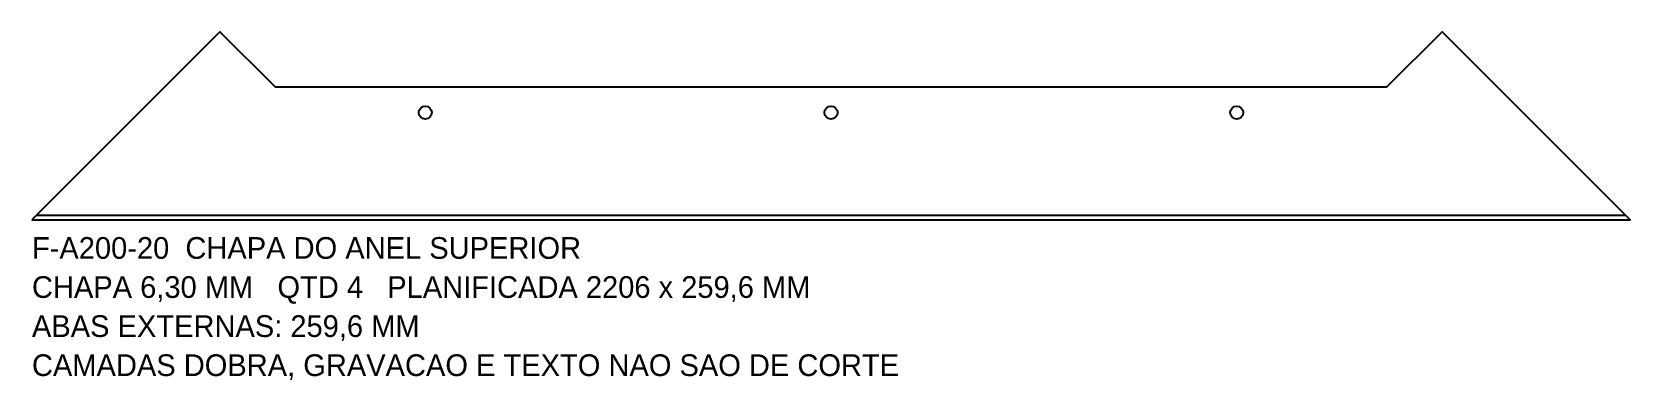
# Model space of a CAD drawing. Header units: millimetres. Extents: x 0 to 2206, y -222 to 260.
import ezdxf

# ---------------------------------------------------------------- set-up
doc = ezdxf.new("R2010")
doc.units = ezdxf.units.MM
doc.linetypes.add('DASHED', pattern=[1.524, 1.27, -0.254])
for name, color, linetype in [('CORTE', 7, 'CONTINUOUS'), ('GRAVACAO', 4, 'DASHED'), ('TEXTO', 3, 'CONTINUOUS')]:
    doc.layers.add(name, color=color, linetype=linetype)

msp = doc.modelspace()

# ---------------------------------------------------------------- linework, layer by layer
at = {"layer": 'CORTE'}
msp.add_lwpolyline([(0, 0), (2206, 0), (1946.43, 259.57), (1869.86, 183), (336.14, 183), (259.57, 259.57)], close=True, dxfattribs=at)
for centre in [(543, 148), (1103, 148), (1663, 148)]:
    msp.add_circle(centre, 9, dxfattribs=at)
at = {"layer": 'GRAVACAO'}
msp.add_line((6.33, 6.33), (2199.67, 6.33), dxfattribs=at)

# ---------------------------------------------------------------- texts
at = {"layer": 'TEXTO'}
for s, p in [('F-A200-20  CHAPA DO ANEL SUPERIOR', (0, -54)), ('CHAPA 6,30 MM   QTD 4   PLANIFICADA 2206 x 259,6 MM', (0, -108)), ('ABAS EXTERNAS: 259,6 MM', (0, -162)), ('CAMADAS DOBRA, GRAVACAO E TEXTO NAO SAO DE CORTE', (0, -216))]:
    msp.add_text(s, height=30, dxfattribs=at).set_placement(p)

doc.saveas('drawing.dxf')
